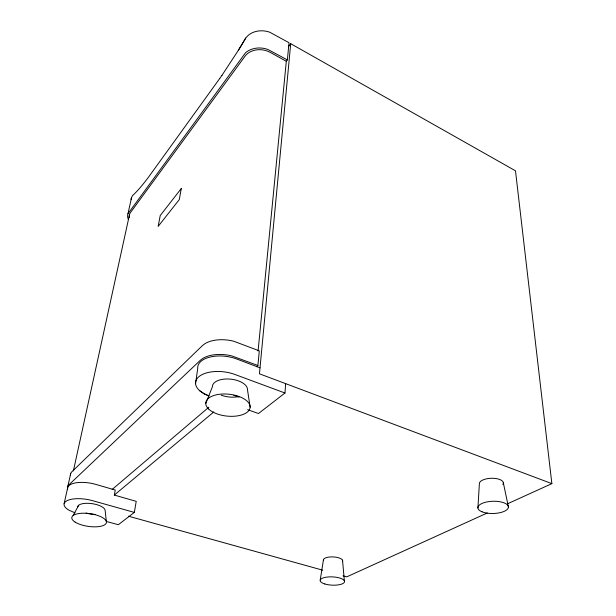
<?xml version="1.0" encoding="UTF-8"?>
<svg xmlns="http://www.w3.org/2000/svg" width="616" height="616" viewBox="0 0 616 616"><rect width="100%" height="100%" fill="white"/><g stroke="black" fill="none" stroke-linecap="round" stroke-linejoin="round"><path stroke-width="0.92" d="M477.908 508.007L479.363 483.891A12.012 5.067 -1.8 0 1 492.777 478.27A12.012 5.067 -1.8 0 1 502.872 484.484M247.632 409.678L258.481 413.521L284.969 393.008L285.662 383.653M290.714 43.69L259.452 373.804L551.867 483.637L515.492 170.817L290.714 43.69L288.357 46.731M256.425 366.743L257.888 365.496L259.305 350.843L233.687 341.218A26.357 14.191 6.7 0 0 205.22 343.497L202.448 345.584L71.756 471.856L70.732 473.311L67.999 485.693A21.013 8.262 8.7 0 0 67.752 487.302M258.081 351.028L286.309 61.277L287.372 59.921L289.027 42.735L269.839 32.255A20.182 16.532 11.4 0 0 247.955 35.582L245.669 38.13A166.936 33.51 -64 0 1 238.377 50.266L221.891 75.445M195.557 383.737L197.721 368.46A26.242 13.745 6.6 0 1 210.025 357.057A26.242 13.745 6.6 0 1 236.544 358.943L260.021 367.837M320.22 580.018L323.485 559.551M106.522 521.498L118.326 524.716L134.334 512.404L136.228 501.347L114.314 495.064L115.254 490.036L95.726 484.384A20.675 8.1 8.7 0 0 67.668 489.042M73.381 470.901L129.599 214.229M128.39 219.519A17.04 10.849 13.2 0 1 127.966 213.76L131.539 197.567L132.555 195.619A145.453 27.643 -65.5 0 0 151.39 173.173L219.635 78.64M64.133 503.726L67.691 487.61M205.752 403.549L212.412 386.763A17.61 8.955 6.2 0 1 230.068 379.094A17.61 8.955 6.2 0 1 247.486 389.682L250.158 407.222M127.966 213.76L245.576 52.73A20.528 16.493 10.8 0 1 267.829 49.434L287.372 59.921M73.096 515.592L78.702 505.243M238.377 50.266L238.423 50.196A167.49 33.611 -64 0 0 245.715 38.061M219.673 78.579L221.937 75.375M67.999 485.693L200.385 360.221L203.188 358.166A26.65 13.991 6.6 0 1 231.963 355.963L257.888 365.496M112.143 489.466L208.824 407.238M114.345 495.041L213.783 411.958M487.279 512.989L346.762 576.861L343.058 575.829M507.353 503.865L551.867 483.637M128.475 516.193L322.707 570.177M134.334 512.404L92.454 500.646A20.913 7.893 8.5 0 0 68.014 500.254A20.913 7.893 8.5 0 0 68.83 510.133L74.998 512.843M233.803 395.233L239.085 397.127M284.969 393.008L234.796 374.428A26.542 13.537 6.5 0 0 202.664 374.328A26.542 13.537 6.5 0 0 199.73 390.744L204.119 393.786L208.893 395.911M208.932 395.957L204.312 393.87M286.309 61.277L270.447 52.483A18.503 14.861 10.8 0 0 245.014 56.225L130.515 212.497A15.361 9.779 13.2 0 0 129.345 217.433M204.073 393.755L199.776 390.775M503.357 482.898L508.416 506.906M106.368 521.475L105.082 509.986A13.875 5.236 8.3 0 0 90.952 503.511A13.875 5.236 8.3 0 0 77.662 506.922M342.535 560.152L344.359 580.819M323.585 560.637A9.64 3.457 2.7 0 1 332.809 556.903A9.64 3.457 2.7 0 1 342.581 561.238M95.026 514.391A13.875 5.236 8.3 0 1 86.086 513.059M238.5 396.612A17.61 8.955 6.2 0 1 221.213 395.179M131.154 199.684A16.809 10.942 13.6 0 1 131.539 197.567M70.47 474.944A20.836 8.424 8.8 0 1 70.732 473.311M181.273 188.527L179.294 199.576L158.135 226.419L160.229 215.538L181.273 188.527M324.794 583.968A12.212 4.143 2.7 0 0 344.413 582.128A12.212 4.143 2.7 0 0 327.804 576.984A12.212 4.143 2.7 0 0 324.794 583.968M482.051 511.811A15.269 6.122 -1.5 0 0 507.784 508.816A15.269 6.122 -1.5 0 0 489.643 501.493A15.269 6.122 -1.5 0 0 482.051 511.811M75.152 522.122A17.487 6.414 8.2 0 0 104.997 524.601A17.487 6.414 8.2 0 0 87.256 513.359A17.487 6.414 8.2 0 0 75.152 522.122M208.485 408.901A22.299 10.988 6.1 0 0 246.939 412.404A22.299 10.988 6.1 0 0 228.451 394.171A22.299 10.988 6.1 0 0 208.485 408.901"/></g></svg>
